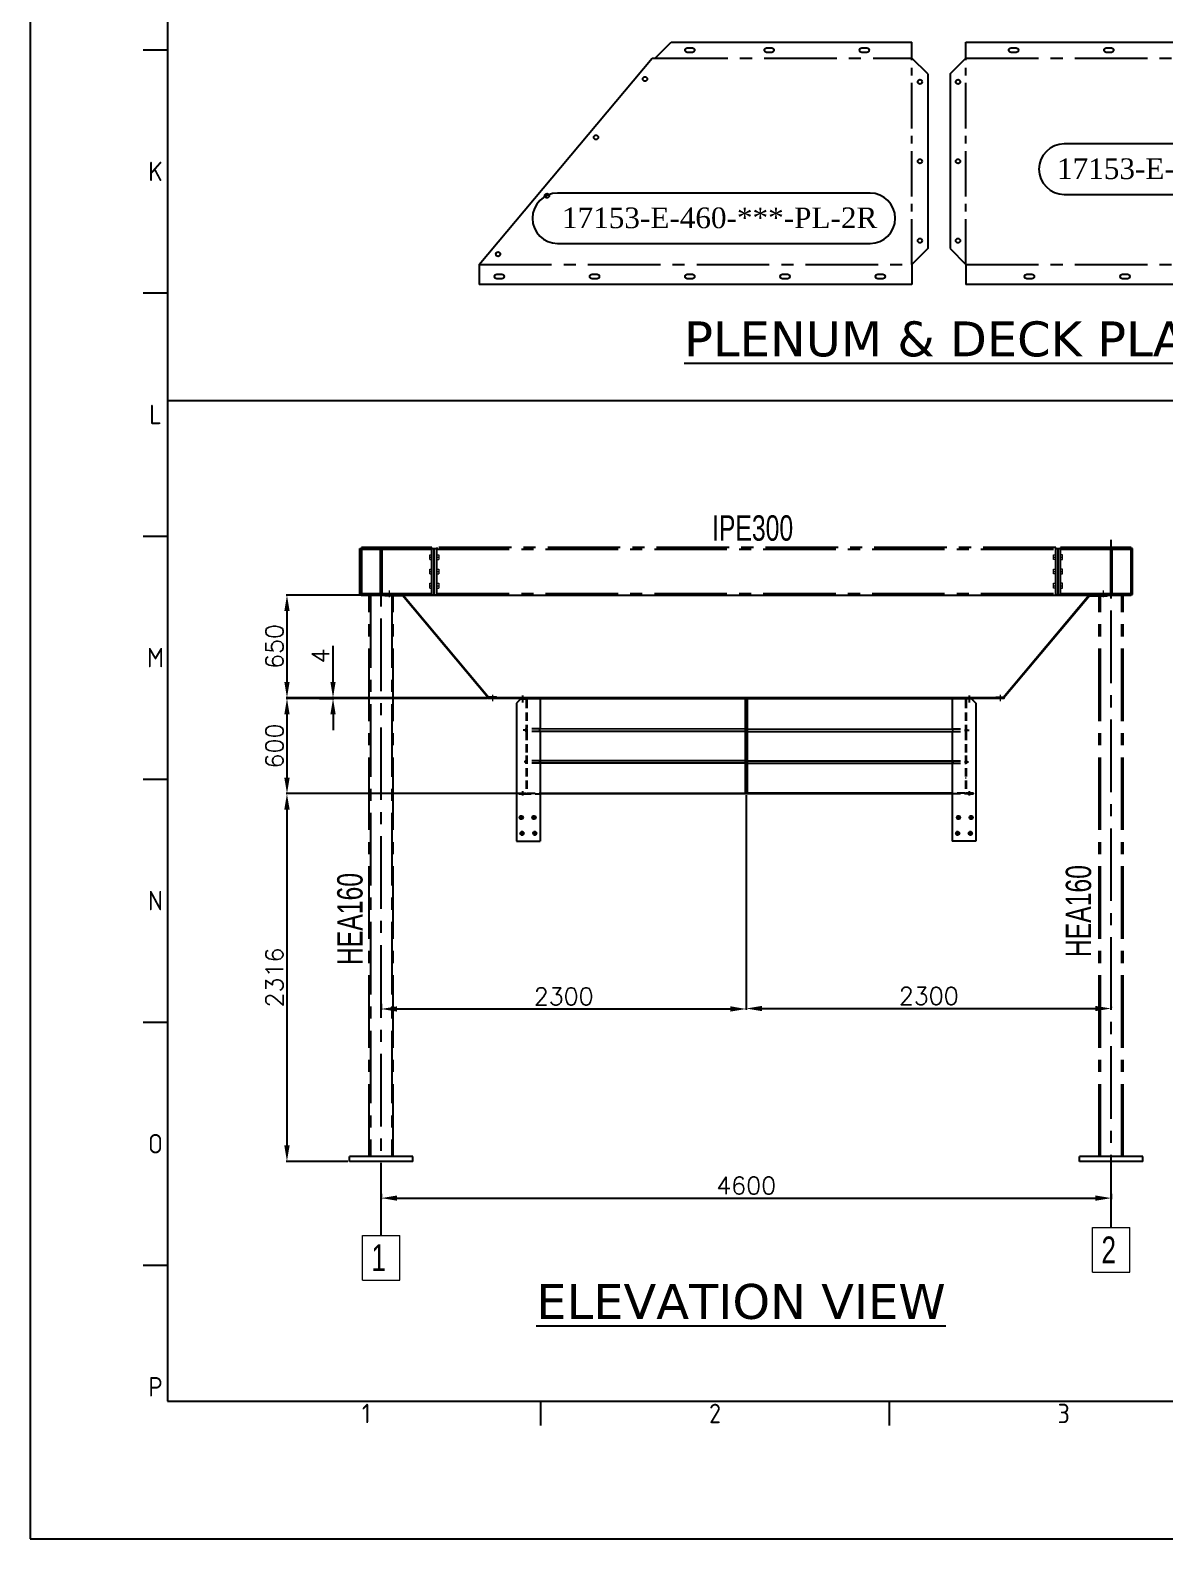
# Model space of a CAD drawing. Header units: inches. Extents: x 212980 to 238967, y -33384 to 2238.
# Drawn here: x 220778 to 224353, y -10625 to -5873 of the extents above; entities that cross this region are included whole.
import ezdxf
from ezdxf.enums import TextEntityAlignment as Align

# ---------------------------------------------------------------- set-up
doc = ezdxf.new("R2010")
doc.units = ezdxf.units.IN
doc.header["$LTSCALE"] = 15
doc.header["$MEASUREMENT"] = 0
for name, pattern in [('CENTER2', [28.575, 19.05, -3.175, 3.175, -3.175]), ('HIDDEN', [0.375, 0.25, -0.125]), ('XKITLINE00', [0])]:
    doc.linetypes.add(name, pattern=pattern)
doc.layers.get('Defpoints').update_dxf_attribs({"lineweight": 0})
for name, color, linetype in [('1', 1, 'Continuous'), ('3-TEXT', 7, 'Continuous'), ('5', 8, 'Continuous'), ('CADRE', 5, 'Continuous'), ('CLOWD', 3, 'Continuous'), ('line', 7, 'Continuous')]:
    doc.layers.add(name, color=color, linetype=linetype)
doc.layers.add('Bolt', color=7, linetype='Continuous', lineweight=0)
doc.layers.add('Part', color=2, linetype='Continuous', lineweight=0)
doc.styles.add('ARIAL_NARROW', font='ARIALN.TTF')
doc.styles.add('ISO Proportional', font='isocp.shx')
doc.styles.add('ROMANS', font='ROMANS.shx')
doc.styles.add('style7', font='times.ttf', dxfattribs={"height": 24})
doc.styles.add('ver', font='verdana.ttf')
doc.dimstyles.new('4', dxfattribs={"dimtxt": 55, "dimasz": 50, "dimexe": 3, "dimexo": 5, "dimgap": 12, "dimtad": 1, "dimdec": 0, "dimdsep": 46, "dimtxsty": 'ROMANS', "dimcen": 2.5, "dimclrd": 6, "dimclre": 6, "dimclrt": 2, "dimadec": 0, "dimazin": 0, "dimtfac": 1, "dimtdec": 0, "dimtmove": 0, "dimatfit": 3, "dimfxl": 1, "dimarcsym": 0})

# ---------------------------------------------------------------- blocks, each defined once
blk = doc.blocks.new('*D10')
at = {"color": 6, "lineweight": -2, "ltscale": 200, "transparency": 16777216}
for p, q in [((223034, -8282.8), (223034, -8958.8)), ((221884, -8939.5), (221884, -8958.8)), ((221934, -8955.8), (222984, -8955.8))]:
    blk.add_line(p, q, dxfattribs=at)
at = {"color": 6, "ltscale": 200, "transparency": 16777216}
for points in [[(221934, -8947.4), (221934, -8964.1), (221884, -8955.8)], [(222984, -8947.4), (222984, -8964.1), (223034, -8955.8)]]:
    blk.add_solid(points, dxfattribs=at)
at = {"layer": 'Defpoints', "color": 0, "ltscale": 200, "transparency": 16777216}
for p in [(223034, -8277.8), (221884, -8934.5), (223034, -8955.8)]:
    blk.add_point(p, dxfattribs=at)
at = {"color": 2, "ltscale": 200, "transparency": 16777216, "insert": (222459, -8916.3), "char_height": 55, "attachment_point": 5, "style": 'ROMANS'}
blk.add_mtext('2300', dxfattribs=at)
blk = doc.blocks.new('*D11')
at = {"color": 6, "lineweight": -2, "ltscale": 200, "transparency": 16777216}
for p, q in [((223034, -8282.8), (223034, -8957.4)), ((223084, -8954.4), (224134, -8954.4)), ((224184, -8949.4), (224184, -8951.4))]:
    blk.add_line(p, q, dxfattribs=at)
at = {"color": 6, "ltscale": 200, "transparency": 16777216}
for points in [[(223084, -8946.1), (223084, -8962.7), (223034, -8954.4)], [(224134, -8946.1), (224134, -8962.7), (224184, -8954.4)]]:
    blk.add_solid(points, dxfattribs=at)
at = {"layer": 'Defpoints', "color": 0, "ltscale": 200, "transparency": 16777216}
for p in [(223034, -8277.8), (224184, -8954.4), (224184, -8954.4)]:
    blk.add_point(p, dxfattribs=at)
at = {"color": 2, "ltscale": 200, "transparency": 16777216, "insert": (223609, -8914.9), "char_height": 55, "attachment_point": 5, "style": 'ROMANS'}
blk.add_mtext('2300', dxfattribs=at)
blk = doc.blocks.new('*D12')
at = {"color": 6, "lineweight": -2, "ltscale": 200, "transparency": 16777216}
for p, q in [((221884, -9537.9), (221884, -9554.5)), ((224184, -9537.9), (224184, -9554.5)), ((221934, -9551.5), (224134, -9551.5))]:
    blk.add_line(p, q, dxfattribs=at)
at = {"color": 6, "ltscale": 200, "transparency": 16777216}
for points in [[(221934, -9543.2), (221934, -9559.8), (221884, -9551.5)], [(224134, -9543.2), (224134, -9559.8), (224184, -9551.5)]]:
    blk.add_solid(points, dxfattribs=at)
at = {"layer": 'Defpoints', "color": 0, "ltscale": 200, "transparency": 16777216}
for p in [(221884, -9532.9), (224184, -9532.9), (224184, -9551.5)]:
    blk.add_point(p, dxfattribs=at)
at = {"color": 2, "ltscale": 200, "transparency": 16777216, "insert": (223034, -9512), "char_height": 55, "attachment_point": 5, "style": 'ROMANS'}
blk.add_mtext('4600', dxfattribs=at)
blk = doc.blocks.new('*D13')
at = {"color": 6, "lineweight": -2, "ltscale": 200, "transparency": 16777216}
for p, q in [((221912.5, -7652.7), (221584.3, -7652.7)), ((221587.3, -7702.7), (221587.3, -7925.7)), ((222216.9, -7975.7), (221584.3, -7975.7))]:
    blk.add_line(p, q, dxfattribs=at)
at = {"color": 6, "ltscale": 200, "transparency": 16777216}
for points in [[(221578.9, -7702.7), (221595.6, -7702.7), (221587.3, -7652.7)], [(221578.9, -7925.7), (221595.6, -7925.7), (221587.3, -7975.7)]]:
    blk.add_solid(points, dxfattribs=at)
at = {"layer": 'Defpoints', "color": 0, "ltscale": 200, "transparency": 16777216}
for p in [(221917.5, -7652.7), (221587.3, -7975.7), (222221.9, -7975.7)]:
    blk.add_point(p, dxfattribs=at)
at = {"color": 2, "ltscale": 200, "transparency": 16777216, "insert": (221547.8, -7814.2), "char_height": 55, "attachment_point": 5, "rotation": 90, "style": 'ROMANS'}
blk.add_mtext('650', dxfattribs=at)
blk = doc.blocks.new('*D14')
at = {"color": 6, "lineweight": -2, "ltscale": 200, "transparency": 16777216}
for p, q in [((222219, -7977.7), (221584.3, -7977.7)), ((221587.3, -8027.7), (221587.3, -8227.7)), ((222321.7, -8277.7), (221584.3, -8277.7))]:
    blk.add_line(p, q, dxfattribs=at)
at = {"color": 6, "ltscale": 200, "transparency": 16777216}
for points in [[(221578.9, -8027.7), (221595.6, -8027.7), (221587.3, -7977.7)], [(221578.9, -8227.7), (221595.6, -8227.7), (221587.3, -8277.7)]]:
    blk.add_solid(points, dxfattribs=at)
at = {"layer": 'Defpoints', "color": 0, "ltscale": 200, "transparency": 16777216}
for p in [(222224, -7977.7), (221587.3, -8277.7), (222326.7, -8277.7)]:
    blk.add_point(p, dxfattribs=at)
at = {"color": 2, "ltscale": 200, "transparency": 16777216, "insert": (221547.8, -8127.7), "char_height": 55, "attachment_point": 5, "rotation": 90, "style": 'ROMANS'}
blk.add_mtext('600', dxfattribs=at)
blk = doc.blocks.new('*D15')
at = {"color": 6, "lineweight": -2, "ltscale": 200, "transparency": 16777216}
for p, q in [((222319.2, -8277.7), (221584.2, -8277.7)), ((221587.2, -8327.7), (221587.2, -9385.7)), ((221779, -9435.7), (221584.2, -9435.7))]:
    blk.add_line(p, q, dxfattribs=at)
at = {"color": 6, "ltscale": 200, "transparency": 16777216}
for points in [[(221578.9, -8327.7), (221595.6, -8327.7), (221587.2, -8277.7)], [(221578.9, -9385.7), (221595.6, -9385.7), (221587.2, -9435.7)]]:
    blk.add_solid(points, dxfattribs=at)
at = {"layer": 'Defpoints', "color": 0, "ltscale": 200, "transparency": 16777216}
for p in [(222324.2, -8277.7), (221587.2, -9435.7), (221784, -9435.7)]:
    blk.add_point(p, dxfattribs=at)
at = {"color": 2, "ltscale": 200, "transparency": 16777216, "insert": (221547.7, -8856.7), "char_height": 55, "attachment_point": 5, "rotation": 90, "style": 'ROMANS'}
blk.add_mtext('2316', dxfattribs=at)
blk = doc.blocks.new('KADR')
at = {"layer": 'CADRE', "color": 2}
for p, q in [((220598.3, -1694.7), (220695.6, -1694.7)), ((220598.3, -2667.1), (220695.6, -2667.1)), ((220598.3, -3639.5), (220695.6, -3639.5)), ((220598.3, -4611.9), (220695.6, -4611.9)), ((220598.3, -5584.2), (220695.6, -5584.2)), ((220598.3, -6556.6), (220695.6, -6556.6)), ((222188.2, -7198.2), (222188.2, -7100.9)), ((223583.6, -7198.2), (223583.6, -7100.9))]:
    blk.add_line(p, q, dxfattribs=at)
at = {"layer": 'CADRE', "color": 1}
blk.add_lwpolyline([(220145.5, -7651), (243248.6, -7651), (243248.6, 8686.2), (220145.5, 8686.2)], close=True, dxfattribs=at)
at = {"layer": 'CADRE'}
blk.add_lwpolyline([(220695.6, -7100.9), (242698.5, -7100.9), (242698.5, 8136.1), (220695.6, 8136.1)], close=True, dxfattribs=at)
at = {"layer": 'CADRE', "color": 2, "style": 'ISO Proportional'}
for s, p in [('K', (220647, -2180.9)), ('L', (220647, -3153.3)), ('M', (220647, -4125.7)), ('N', (220647, -5098)), ('O', (220647, -6070.4)), ('P', (220647, -7042.8)), ('1', (221490.5, -7149.5)), ('2', (222885.9, -7149.5)), ('3', (224281.2, -7149.5))]:
    blk.add_text(s, height=77.8, dxfattribs=at).set_placement(p, align=Align.MIDDLE)
blk = doc.blocks.new('*D119')
at = {"color": 6, "lineweight": -2, "ltscale": 200, "transparency": 16777216}
for p, q in [((221732.3, -7925.7), (221732.3, -7812.4)), ((221689.5, -7977.7), (221735.3, -7977.7)), ((221690.1, -7975.7), (221735.3, -7975.7)), ((221732.3, -7977.7), (221732.3, -7975.7)), ((221732.3, -8027.7), (221732.3, -8077.7))]:
    blk.add_line(p, q, dxfattribs=at)
at = {"color": 6, "ltscale": 200, "transparency": 16777216}
for points in [[(221724, -7925.7), (221740.6, -7925.7), (221732.3, -7975.7)], [(221724, -8027.7), (221740.6, -8027.7), (221732.3, -7977.7)]]:
    blk.add_solid(points, dxfattribs=at)
at = {"layer": 'Defpoints', "color": 0, "ltscale": 200, "transparency": 16777216}
for p in [(221684.5, -7977.7), (221685.1, -7975.7), (221732.3, -7975.7)]:
    blk.add_point(p, dxfattribs=at)
at = {"color": 2, "ltscale": 200, "transparency": 16777216, "insert": (221692.8, -7844.1), "char_height": 55, "attachment_point": 5, "rotation": 90, "style": 'ROMANS'}
blk.add_mtext('4', dxfattribs=at)

msp = doc.modelspace()

# ---------------------------------------------------------------- linework, layer by layer
at = {"color": 7, "ltscale": 200}
for p, q in [((222747.68, -5961.01), (222797.68, -5911.01)), ((223556.18, -5961.01), (223556.18, -5911.01)), ((223726.18, -5961.01), (223726.18, -5911.01)), ((223556.18, -6611.01), (223556.18, -6674.01)), ((223726.18, -6611.01), (223726.18, -6674.01)), ((221211.32, -7039.91), (227846.68, -7039.91))]:
    msp.add_line(p, q, dxfattribs=at)
for p, q in [((222797.68, -5911.01), (223556.18, -5911.01)), ((223726.18, -5911.01), (225326.18, -5911.01)), ((222192.27, -6611.01), (222737.68, -5961.01)), ((222737.68, -5961.01), (222747.68, -5961.01)), ((223606.18, -6011.01), (223556.18, -5961.01)), ((223676.18, -6011.01), (223726.18, -5961.01)), ((223606.18, -6011.01), (223606.18, -6561.01)), ((223676.18, -6011.01), (223676.18, -6561.01)), ((223606.18, -6561.01), (223556.18, -6611.01)), ((223676.18, -6561.01), (223726.18, -6611.01)), ((222192.27, -6611.01), (222192.27, -6674.01)), ((223556.18, -6674.01), (222192.27, -6674.01)), ((225326.18, -6674.01), (223726.18, -6674.01)), ((221950.85, -7652.73), (222221.88, -7975.73)), ((221953.46, -7652.73), (222224.49, -7975.73)), ((224114.46, -7652.73), (223843.43, -7975.73)), ((224117.07, -7652.73), (223846.04, -7975.73)), ((222325.33, -7977.73), (222310.33, -7992.73)), ((222385.33, -7980.73), (222382.33, -7977.73)), ((223031.13, -7979.37), (222383.92, -7979.32)), ((223684.09, -7979.23), (223036.79, -7979.37)), ((223682.59, -7980.73), (223685.59, -7977.73)), ((223742.59, -7977.73), (223757.59, -7992.73)), ((223846.04, -7975.73), (223844.51, -7974.44)), ((223031.13, -8074.07), (222384.87, -8074.02)), ((223036.79, -8074.07), (223683, -8073.93)), ((223725.61, -8074.03), (223727.21, -8074.03)), ((223031.13, -8081.46), (222384.98, -8081.41)), ((223036.79, -8081.46), (223682.94, -8081.43)), ((223725.61, -8081.43), (223727.21, -8081.43)), ((223031.13, -8174.07), (222384.87, -8174.02)), ((223031.13, -8181.46), (222384.98, -8181.41)), ((223036.79, -8174.07), (223683, -8173.93)), ((223036.79, -8181.46), (223682.94, -8181.43)), ((223725.61, -8174.03), (223727.21, -8174.03)), ((223725.61, -8181.43), (223727.21, -8181.43)), ((222385.33, -8277.63), (222385.33, -8427.63)), ((223682.59, -8277.63), (223682.59, -8427.63)), ((222310.33, -8427.63), (222385.33, -8427.63)), ((223757.59, -8427.63), (223682.59, -8427.63))]:
    msp.add_line(p, q)
at = {"color": 3, "linetype": 'CENTER2', "ltscale": 0.8}
for p, q in [((222747.68, -5961.01), (223556.18, -5961.01)), ((223726.18, -5961.01), (225326.18, -5961.01)), ((222192.27, -6611.01), (223556.18, -6611.01)), ((223726.18, -6611.01), (225326.18, -6611.01)), ((221816.96, -7650.23), (221816.96, -7505.23)), ((221816.96, -7505.23), (221821.96, -7505.23)), ((222043.96, -7502.73), (221821.96, -7502.73)), ((221821.96, -7502.73), (221821.96, -7652.73)), ((221846.46, -7508.08), (221846.46, -7502.73)), ((221846.46, -7502.73), (221921.46, -7502.73)), ((221883.96, -9669.02), (221883.96, -7502.73)), ((221921.46, -7502.73), (221921.46, -7508.08)), ((222043.96, -7505.23), (222043.96, -7502.73)), ((222043.96, -7650.23), (222043.96, -7505.23)), ((222043.96, -7505.23), (222051.46, -7505.23)), ((222051.46, -7650.23), (222051.46, -7505.23)), ((222051.46, -7650.23), (222051.46, -7505.23)), ((222051.46, -7505.23), (222058.96, -7505.23)), ((224008.96, -7502.73), (222058.96, -7502.73)), ((222058.96, -7502.73), (222058.96, -7505.23)), ((222058.96, -7650.23), (222058.96, -7505.23)), ((224008.96, -7505.23), (224008.96, -7502.73)), ((224008.96, -7650.23), (224008.96, -7505.23)), ((224008.96, -7505.23), (224016.46, -7505.23)), ((224016.46, -7650.23), (224016.46, -7505.23)), ((224016.46, -7505.23), (224023.96, -7505.23)), ((224016.46, -7650.23), (224016.46, -7505.23)), ((224246.46, -7502.73), (224023.96, -7502.73)), ((224023.96, -7502.73), (224023.96, -7505.23)), ((224023.96, -7650.23), (224023.96, -7505.23)), ((224146.46, -7508.08), (224146.46, -7502.73)), ((224146.46, -7502.73), (224221.46, -7502.73)), ((224183.96, -9644.28), (224183.96, -7477.99)), ((224221.46, -7502.73), (224221.46, -7508.08)), ((224245.96, -7502.73), (224245.96, -7652.73)), ((224250.96, -7505.23), (224245.96, -7505.23)), ((224250.96, -7650.23), (224250.96, -7505.23)), ((221821.96, -7508.08), (222043.96, -7508.08)), ((221882.19, -7508.08), (221846.46, -7508.08)), ((221882.19, -7647.38), (221882.19, -7508.08)), ((221921.46, -7508.08), (221885.74, -7508.08)), ((221885.74, -7508.08), (221885.74, -7647.38)), ((222058.96, -7508.08), (224008.96, -7508.08)), ((224023.96, -7508.08), (224250.96, -7508.08)), ((224182.19, -7508.08), (224146.46, -7508.08)), ((224182.19, -7647.38), (224182.19, -7508.08)), ((224221.46, -7508.08), (224185.74, -7508.08)), ((224185.74, -7508.08), (224185.74, -7647.38)), ((221821.96, -7647.38), (222043.96, -7647.38)), ((221846.46, -7652.73), (221846.46, -7647.38)), ((221846.46, -7647.38), (221882.19, -7647.38)), ((221885.74, -7647.38), (221921.46, -7647.38)), ((221921.46, -7647.38), (221921.46, -7652.73)), ((222058.96, -7647.38), (224008.96, -7647.38)), ((224023.96, -7647.38), (224250.96, -7647.38)), ((224146.46, -7652.73), (224146.46, -7647.38)), ((224146.46, -7647.38), (224182.19, -7647.38)), ((224185.74, -7647.38), (224221.46, -7647.38)), ((224221.46, -7647.38), (224221.46, -7652.73)), ((221821.96, -7650.23), (221816.96, -7650.23)), ((221821.46, -7652.73), (221825.96, -7652.73)), ((221825.96, -7652.73), (221917.46, -7652.73)), ((221845.96, -9420.73), (221845.96, -7652.73)), ((221921.46, -7652.73), (221846.46, -7652.73)), ((221850.46, -7652.73), (221850.46, -9420.73)), ((221917.46, -7652.73), (221917.46, -9420.73)), ((221921.96, -9420.73), (221921.96, -7652.73)), ((224008.96, -7652.73), (224008.96, -7650.23)), ((224008.96, -7650.23), (224016.46, -7650.23)), ((224016.46, -7650.23), (224023.96, -7650.23)), ((224023.96, -7652.73), (224023.96, -7650.23)), ((224145.96, -9420.73), (224145.96, -7652.73)), ((224221.46, -7652.73), (224146.46, -7652.73)), ((224150.46, -9420.73), (224150.46, -7652.73)), ((224150.46, -7652.73), (224241.96, -7652.73)), ((224217.46, -9420.73), (224217.46, -7652.73)), ((224221.96, -9420.73), (224221.96, -7652.73)), ((224241.96, -7652.73), (224246.46, -7652.73)), ((224245.96, -7650.23), (224250.96, -7650.23)), ((221983.96, -9420.73), (221783.96, -9420.73)), ((221783.96, -9435.73), (221783.96, -9420.73)), ((221983.96, -9435.73), (221783.96, -9435.73)), ((221983.96, -9435.73), (221983.96, -9420.73)), ((224283.96, -9420.73), (224083.96, -9420.73)), ((224083.96, -9435.73), (224083.96, -9420.73)), ((224283.96, -9435.73), (224083.96, -9435.73)), ((224283.96, -9435.73), (224283.96, -9420.73))]:
    msp.add_line(p, q, dxfattribs=at)
at = {"color": 3, "linetype": 'CENTER2', "ltscale": 0.5}
for p, q in [((223556.18, -6611.01), (223556.18, -5961.01)), ((223726.18, -6611.01), (223726.18, -5961.01))]:
    msp.add_line(p, q, dxfattribs=at)
at = {"color": 42, "linetype": 'HIDDEN', "ltscale": 7}
for p, q in [((222317.7, -7977.73), (222317.7, -7979.33)), ((222317.7, -7979.33), (222338.1, -7979.33)), ((222325.33, -7977.73), (222382.33, -7977.73)), ((222341.1, -7982.33), (222341.1, -8072.53)), ((222383.92, -7979.32), (222341.58, -7979.31)), ((222342.7, -7982.33), (222342.7, -8072.53)), ((223729.8, -7979.33), (223684.09, -7979.23)), ((223725.2, -7982.33), (223725.2, -8072.53)), ((223725.2, -7982.33), (223725.2, -8072.53)), ((223750.2, -7979.33), (223726.32, -7979.33)), ((223726.8, -7982.33), (223726.8, -8072.53)), ((223726.8, -7982.33), (223726.8, -8072.53)), ((223750.2, -7979.33), (223729.8, -7979.33)), ((223750.2, -7979.33), (223729.8, -7979.33)), ((223750.2, -7977.73), (223750.2, -7979.33)), ((223750.2, -7977.73), (223750.2, -7979.33)), ((222384.87, -8074.02), (222340.7, -8074.03)), ((223683, -8073.93), (223727.21, -8074.03)), ((222384.98, -8081.41), (222340.7, -8081.43)), ((222341.1, -8082.93), (222341.1, -8172.53)), ((222342.7, -8082.93), (222342.7, -8172.53)), ((223682.94, -8081.43), (223727.21, -8081.43)), ((223725.2, -8082.93), (223725.2, -8172.53)), ((223725.2, -8082.93), (223725.2, -8172.53)), ((223726.8, -8082.93), (223726.8, -8172.53)), ((223726.8, -8082.93), (223726.8, -8172.53)), ((222341.1, -8157.93), (222341.1, -8276.13)), ((222342.7, -8157.93), (222342.7, -8276.13)), ((223725.2, -8157.93), (223725.2, -8276.07)), ((223725.2, -8157.93), (223725.2, -8276.07)), ((223726.8, -8157.93), (223726.8, -8276.13)), ((222384.87, -8174.02), (222340.7, -8174.03)), ((222384.98, -8181.41), (222340.7, -8181.43)), ((223682.94, -8181.43), (223727.21, -8181.43)), ((223683, -8173.93), (223727.21, -8174.03)), ((223725.2, -8227.73), (223726.8, -8227.73)), ((222317.7, -8276.13), (222335.71, -8276.13)), ((222317.7, -8277.73), (222317.7, -8276.13)), ((222317.7, -8276.13), (222341.1, -8276.13)), ((222317.7, -8277.73), (222317.7, -8276.13)), ((222335.71, -8277.73), (222317.7, -8277.73)), ((222317.7, -8277.73), (222342.7, -8277.73)), ((222330.2, -8277.73), (222385.45, -8277.73)), ((222342.7, -8276.11), (222385.33, -8276.12)), ((222342.7, -8276.13), (222343.63, -8276.13)), ((223725.2, -8276.03), (223682.59, -8276.03)), ((223682.59, -8277.63), (223725.2, -8277.63)), ((223725.2, -8277.73), (223725.2, -8276.13)), ((223725.2, -8277.73), (223725.2, -8276.13)), ((223750.2, -8277.73), (223725.2, -8277.73)), ((223750.2, -8277.73), (223725.2, -8277.73)), ((223750.2, -8276.13), (223726.8, -8276.13)), ((223750.2, -8276.13), (223732.2, -8276.13)), ((223732.2, -8277.73), (223750.2, -8277.73)), ((223732.2, -8277.73), (223750.2, -8277.73)), ((223750.2, -8276.13), (223737.7, -8276.13)), ((223750.2, -8276.13), (223737.7, -8276.13)), ((223750.2, -8277.73), (223750.2, -8276.13)), ((223750.2, -8277.73), (223750.2, -8276.13)), ((223750.2, -8277.73), (223750.2, -8276.13)), ((223750.2, -8277.73), (223750.2, -8276.13))]:
    msp.add_line(p, q, dxfattribs=at)
at = {"color": 3, "linetype": 'CENTER2', "ltscale": 7}
for p, q in [((222330.2, -7990.25), (222330.2, -7968.47)), ((223737.71, -7990.25), (223737.71, -7968.47)), ((223737.71, -7990.25), (223737.71, -7968.47)), ((222346.48, -8077.73), (222331.36, -8077.73)), ((223721.43, -8077.73), (223736.55, -8077.73)), ((223721.43, -8077.73), (223736.55, -8077.73)), ((222346.48, -8177.73), (222334.1, -8177.73)), ((223721.43, -8177.73), (223733.81, -8177.73)), ((223721.43, -8177.73), (223733.81, -8177.73))]:
    msp.add_line(p, q, dxfattribs=at)
at = {"color": 3, "linetype": 'CENTER2', "ltscale": 8}
for p, q in [((222330.2, -8283.36), (222330.2, -8270.07)), ((223737.7, -8283.36), (223737.7, -8270.07)), ((223737.7, -8283.36), (223737.7, -8270.07)), ((222332.83, -8352.63), (222317.83, -8352.63)), ((222325.33, -8360.13), (222325.33, -8345.13)), ((222372.83, -8352.63), (222357.83, -8352.63)), ((222365.33, -8360.13), (222365.33, -8345.13)), ((223695.09, -8352.63), (223710.09, -8352.63)), ((223702.59, -8360.13), (223702.59, -8345.13)), ((223735.09, -8352.63), (223750.09, -8352.63)), ((223742.59, -8360.13), (223742.59, -8345.13)), ((222335.33, -8402.63), (222320.33, -8402.63)), ((222327.83, -8410.13), (222327.83, -8395.13)), ((222375.33, -8402.63), (222360.33, -8402.63)), ((222367.83, -8410.13), (222367.83, -8395.13)), ((223692.59, -8402.63), (223707.59, -8402.63)), ((223700.09, -8410.13), (223700.09, -8395.13)), ((223732.59, -8402.63), (223747.59, -8402.63)), ((223740.09, -8410.13), (223740.09, -8395.13))]:
    msp.add_line(p, q, dxfattribs=at)
for points in [[(222848.27, -5943.01, -1), (222848.27, -5929.01), (222864.27, -5929.01, -1), (222864.27, -5943.01)], [(223098.27, -5943.01, -1), (223098.27, -5929.01), (223114.27, -5929.01, -1), (223114.27, -5943.01)], [(223398.27, -5943.01, -1), (223398.27, -5929.01), (223414.27, -5929.01, -1), (223414.27, -5943.01)], [(223868.27, -5943.01, -1), (223868.27, -5929.01), (223884.27, -5929.01, -1), (223884.27, -5943.01)], [(224168.27, -5943.01, -1), (224168.27, -5929.01), (224184.27, -5929.01, -1), (224184.27, -5943.01)], [(222248.27, -6656.01, -1), (222248.27, -6642.01), (222264.27, -6642.01, -1), (222264.27, -6656.01)], [(222548.27, -6656.01, -1), (222548.27, -6642.01), (222564.27, -6642.01, -1), (222564.27, -6656.01)], [(222848.27, -6656.01, -1), (222848.27, -6642.01), (222864.27, -6642.01, -1), (222864.27, -6656.01)], [(223148.27, -6656.01, -1), (223148.27, -6642.01), (223164.27, -6642.01, -1), (223164.27, -6656.01)], [(223448.27, -6656.01, -1), (223448.27, -6642.01), (223464.27, -6642.01, -1), (223464.27, -6656.01)], [(223918.18, -6656.01, -1), (223918.18, -6642.01), (223934.18, -6642.01, -1), (223934.18, -6656.01)], [(224219.18, -6656.01, -1), (224219.18, -6642.01), (224235.18, -6642.01, -1), (224235.18, -6656.01)]]:
    msp.add_lwpolyline(points, format="xyb", close=True)
for points in [[(221896.46, -7652.73), (221953.46, -7652.73), (221953.46, -7654.73), (221896.46, -7654.73)], [(222221.88, -7975.73), (221950.85, -7652.73), (224117.07, -7652.73), (223846.04, -7975.73)], [(224171.46, -7652.73), (224114.46, -7652.73), (224114.46, -7654.73), (224171.46, -7654.73)], [(222221.88, -7975.73), (222246.88, -7975.73), (222246.88, -7973.73), (222221.88, -7973.73)], [(222221.96, -7975.73), (223845.96, -7975.73), (223845.96, -7977.73), (222221.96, -7977.73)], [(223846.04, -7975.73), (223821.04, -7975.73), (223821.04, -7973.73), (223846.04, -7973.73)]]:
    msp.add_lwpolyline(points, close=True)
at = {"color": 7, "ltscale": 200}
for centre in [(222715.05, -6026.87), (223581.18, -6036.01), (223701.18, -6036.01), (222560.78, -6210.73), (223581.18, -6286.01), (223701.18, -6286.01), (222406.51, -6394.58), (223581.18, -6536.01), (223701.18, -6536.01), (222252.24, -6578.43)]:
    msp.add_circle(centre, 7, dxfattribs=at)
for centre in [(222325.33, -8352.63), (222365.33, -8352.63), (223702.59, -8352.63), (223742.59, -8352.63), (222327.83, -8402.63), (222367.83, -8402.63), (223700.09, -8402.63), (223740.09, -8402.63)]:
    msp.add_circle(centre, 5.5)
at = {"color": 42, "linetype": 'HIDDEN', "ltscale": 7}
for centre, radius, start, end in [((222338.1, -7982.33), 4.6, 0, 90), ((222338.1, -7982.33), 3, 0, 90), ((223729.8, -7982.33), 4.6, 90, 180), ((223729.8, -7982.33), 4.6, 90, 180), ((223729.8, -7982.33), 3, 90, 180), ((223729.8, -7982.33), 3, 90, 180), ((222341.1, -8077.73), 3, 120, 240), ((222338.1, -8072.53), 3, 300, 0), ((222342.7, -8077.73), 3, 120, 240), ((222339.7, -8072.53), 3, 300, 0), ((223728.2, -8072.53), 3, 180, 240), ((223728.2, -8072.53), 3, 180, 240), ((223725.2, -8077.73), 3, 300, 60), ((223725.2, -8077.73), 3, 300, 60), ((223729.8, -8072.53), 3, 180, 240), ((223729.8, -8072.53), 3, 180, 240), ((223726.8, -8077.73), 3, 300, 60), ((223726.8, -8077.73), 3, 300, 60), ((222338.1, -8082.93), 3, 0, 60), ((222339.7, -8082.93), 3, 0, 60), ((223728.2, -8082.93), 3, 120, 180), ((223728.2, -8082.93), 3, 120, 180), ((223729.8, -8082.93), 3, 120, 180), ((223729.8, -8082.93), 3, 120, 180), ((222341.1, -8177.73), 3, 120, 240), ((222338.1, -8172.53), 3, 300, 0), ((222338.1, -8182.93), 3, 0, 60), ((222342.7, -8177.73), 3, 120, 240), ((222339.7, -8172.53), 3, 300, 0), ((222339.7, -8182.93), 3, 0, 60), ((223728.2, -8172.53), 3, 180, 240), ((223728.2, -8172.53), 3, 180, 240), ((223728.2, -8182.93), 3, 120, 180), ((223728.2, -8182.93), 3, 120, 180), ((223725.2, -8177.73), 3, 300, 60), ((223725.2, -8177.73), 3, 300, 60), ((223729.8, -8172.53), 3, 180, 240), ((223729.8, -8172.53), 3, 180, 240), ((223729.8, -8182.93), 3, 120, 180), ((223729.8, -8182.93), 3, 120, 180), ((223726.8, -8177.73), 3, 300, 60), ((223726.8, -8177.73), 3, 300, 60)]:
    msp.add_arc(centre, radius, start, end, dxfattribs=at)
at = {"layer": '1', "color": 0}
for p, q in [((223031.13, -7977.77), (223031.13, -8277.77)), ((223033.96, -7977.77), (223033.96, -8277.77)), ((223036.79, -7977.77), (223036.79, -8277.77)), ((222385.33, -8276.12), (223031.13, -8276.17))]:
    msp.add_line(p, q, dxfattribs=at)
at = {"layer": '5', "color": 6}
for points in [[(224035.64, -6390.29), (224996.05, -6390.29, 1), (224996.05, -6231.57), (224035.64, -6231.57, 1)], [(222439.69, -6545.03), (223424.1, -6545.03, 1), (223424.1, -6386.31), (222439.69, -6386.31, 1)]]:
    msp.add_lwpolyline(points, format="xyb", close=True, dxfattribs=at)
at = {"layer": 'Bolt', "linetype": 'XKITLINE00', "lineweight": 0}
for p, q in [((222037.36, -7540.23), (222037.36, -7525.23)), ((222037.36, -7525.23), (222043.96, -7525.23)), ((222037.36, -7532.73), (222043.96, -7532.73)), ((222037.36, -7540.23), (222043.96, -7540.23)), ((222058.96, -7525.23), (222065.56, -7525.23)), ((222058.96, -7532.73), (222065.56, -7532.73)), ((222058.96, -7540.23), (222065.56, -7540.23)), ((222065.56, -7525.23), (222065.56, -7540.23)), ((224002.36, -7525.23), (224008.96, -7525.23)), ((224002.36, -7540.23), (224002.36, -7525.23)), ((224002.36, -7532.73), (224008.96, -7532.73)), ((224008.96, -7540.23), (224002.36, -7540.23)), ((224030.56, -7525.23), (224023.96, -7525.23)), ((224023.96, -7532.73), (224030.56, -7532.73)), ((224023.96, -7540.23), (224030.56, -7540.23)), ((224030.56, -7540.23), (224030.56, -7525.23)), ((222037.36, -7585.23), (222037.36, -7570.23)), ((222037.36, -7570.23), (222043.96, -7570.23)), ((222037.36, -7577.73), (222043.96, -7577.73)), ((222037.36, -7585.23), (222043.96, -7585.23)), ((222058.96, -7570.23), (222065.56, -7570.23)), ((222058.96, -7577.73), (222065.56, -7577.73)), ((222058.96, -7585.23), (222065.56, -7585.23)), ((222065.56, -7570.23), (222065.56, -7585.23)), ((224002.36, -7570.23), (224008.96, -7570.23)), ((224002.36, -7585.23), (224002.36, -7570.23)), ((224002.36, -7577.73), (224008.96, -7577.73)), ((224008.96, -7585.23), (224002.36, -7585.23)), ((224030.56, -7570.23), (224023.96, -7570.23)), ((224023.96, -7577.73), (224030.56, -7577.73)), ((224023.96, -7585.23), (224030.56, -7585.23)), ((224030.56, -7585.23), (224030.56, -7570.23)), ((222037.36, -7630.23), (222037.36, -7615.23)), ((222037.36, -7615.23), (222043.96, -7615.23)), ((222037.36, -7622.73), (222043.96, -7622.73)), ((222037.36, -7630.23), (222043.96, -7630.23)), ((222058.96, -7615.23), (222065.56, -7615.23)), ((222058.96, -7622.73), (222065.56, -7622.73)), ((222058.96, -7630.23), (222065.56, -7630.23)), ((222065.56, -7615.23), (222065.56, -7630.23)), ((224002.36, -7615.23), (224008.96, -7615.23)), ((224002.36, -7630.23), (224002.36, -7615.23)), ((224002.36, -7622.73), (224008.96, -7622.73)), ((224008.96, -7630.23), (224002.36, -7630.23)), ((224030.56, -7615.23), (224023.96, -7615.23)), ((224023.96, -7622.73), (224030.56, -7622.73)), ((224023.96, -7630.23), (224030.56, -7630.23)), ((224030.56, -7630.23), (224030.56, -7615.23))]:
    msp.add_line(p, q, dxfattribs=at)
at = {"layer": 'CLOWD', "linetype": 'XKITLINE00', "lineweight": 0}
for p, q in [((224125.06, -9644.28), (224242.86, -9644.28)), ((224125.06, -9784.9), (224125.06, -9644.28)), ((224242.86, -9784.9), (224242.86, -9644.28)), ((221825.06, -9669.02), (221942.86, -9669.02)), ((221825.06, -9809.64), (221825.06, -9669.02)), ((221942.86, -9809.64), (221942.86, -9669.02)), ((224125.06, -9784.9), (224242.86, -9784.9)), ((221825.06, -9809.64), (221942.86, -9809.64))]:
    msp.add_line(p, q, dxfattribs=at)
at = {"layer": 'line'}
for p, q in [((222317.7, -7977.73), (223750.2, -7977.73)), ((222385.33, -7980.73), (222385.33, -8072.43)), ((223682.59, -7980.73), (223682.59, -8072.43)), ((223742.6, -7977.73), (223685.59, -7977.73)), ((222310.33, -7992.73), (222310.33, -8427.63)), ((223757.59, -7992.73), (223757.59, -8427.63)), ((222385.33, -8082.83), (222385.33, -8172.43)), ((223682.59, -8082.83), (223682.59, -8172.43)), ((222385.33, -8157.83), (222385.33, -8277.73)), ((223682.59, -8157.83), (223682.59, -8277.73)), ((222385.33, -8277.73), (223682.59, -8277.63)), ((223682.59, -8276.03), (223036.79, -8276.17))]:
    msp.add_line(p, q, dxfattribs=at)
for centre, start, end in [((222385.33, -8077.63), 120, 240), ((222382.33, -8072.43), 300, 0), ((223685.59, -8072.43), 180, 240), ((223682.59, -8077.63), 300, 60), ((222382.33, -8082.83), 0, 60), ((223685.59, -8082.83), 120, 180), ((222385.33, -8177.63), 120, 240), ((222382.33, -8172.43), 300, 0), ((222382.33, -8182.83), 0, 60), ((223685.59, -8172.43), 180, 240), ((223685.59, -8182.83), 120, 180), ((223682.59, -8177.63), 300, 60)]:
    msp.add_arc(centre, 3, start, end, dxfattribs=at)
at = {"layer": 'Part', "color": 3, "linetype": 'XKITLINE00', "lineweight": 0}
for p, q in [((221908.96, -7637.99), (221908.96, -7658.49)), ((224158.96, -7637.99), (224158.96, -7658.49)), ((222234.38, -7966.34), (222234.38, -7986.84)), ((223833.54, -7966.34), (223833.54, -7986.84))]:
    msp.add_line(p, q, dxfattribs=at)
at = {"layer": 'Part', "linetype": 'XKITLINE00', "lineweight": 0}
for p, q in [((221921.96, -7652.73), (221917.46, -7652.73)), ((221921.96, -7652.73), (222043.96, -7652.73)), ((222043.96, -7652.73), (222043.96, -7650.23)), ((222043.96, -7650.23), (222051.46, -7650.23)), ((222051.46, -7650.23), (222058.96, -7650.23)), ((222058.96, -7652.73), (222058.96, -7650.23)), ((222058.96, -7652.73), (224008.96, -7652.73)), ((224023.96, -7652.73), (224145.96, -7652.73)), ((224145.96, -7652.73), (224150.46, -7652.73))]:
    msp.add_line(p, q, dxfattribs=at)

# ---------------------------------------------------------------- block references
at = {"color": 11, "xscale": 0.7873079009283485, "yscale": 0.7873079009283485, "zscale": 0.7873079009283485}
msp.add_blockref('KADR', (47455.95, -4600.86), dxfattribs=at)

# ---------------------------------------------------------------- texts
at = {"color": 3, "linetype": 'CENTER2', "ltscale": 0.8, "style": 'ARIAL_NARROW', "width": 0.85}
msp.add_text('IPE300', height=80, dxfattribs=at).set_placement((222926.39, -7481.04))
for p in [(221825.44, -8817.5), (224120.63, -8792.66)]:
    msp.add_text('HEA160', height=80, rotation=90.00021, dxfattribs=at).set_placement(p)
at = {"layer": '3-TEXT', "color": 2, "style": 'ver'}
for s, p in [('%%uPLENUM & DECK PLATE - DEVELOPMENT VIEW', (222838.37, -6900.37, 13429.97)), ('%%uELEVATION VIEW', (222372.69, -9931.78))]:
    msp.add_text(s, height=110, dxfattribs=at).set_placement(p)
at = {"layer": '5', "color": 2, "style": 'style7'}
for s, p in [('17153-E-460-***-PL-2M', (224520.64, -6309.44)), ('17153-E-460-***-PL-2R', (222950.19, -6464.17))]:
    msp.add_text(s, height=65.0496, dxfattribs=at).set_placement(p, align=Align.MIDDLE_CENTER)
at = {"layer": 'CLOWD', "style": 'ARIAL_NARROW', "width": 0.85}
for s, p in [('2', (224153.19, -9756.78)), ('1', (221853.19, -9781.52))]:
    msp.add_text(s, height=84.38, dxfattribs=at).set_placement(p)

# ---------------------------------------------------------------- dimensions: what is measured, and where the dimension line sits
at = {"color": 11, "ltscale": 200}
dim = msp.add_linear_dim(base=(221587.28, -7975.73), p1=(221917.46, -7652.73), p2=(222221.88, -7975.73), angle=90, text='650', dimstyle='4', override={"dimlfac": 2}, dxfattribs=at)
dim.commit()
dim.dimension.update_dxf_attribs({"geometry": '*D13', "text_midpoint": (221547.78, -7814.23)})
for base, p1, p2, picture, middle in [((221732.3, -7975.73), (221684.54, -7977.73), (221685.11, -7975.73), '*D119', (221692.8, -7844.09)), ((221587.28, -8277.73), (222224.03, -7977.73), (222326.71, -8277.73), '*D14', (221547.78, -8127.73)), ((221587.24, -9435.73), (222324.21, -8277.73), (221783.96, -9435.73), '*D15', (221547.74, -8856.73))]:
    dim = msp.add_linear_dim(base=base, p1=p1, p2=p2, angle=90, dimstyle='4', override={"dimlfac": 2}, dxfattribs=at)
    dim.commit()
    dim.dimension.update_dxf_attribs({"geometry": picture, "text_midpoint": middle})
for base, p1, p2, picture, middle in [((223033.96, -8955.77), (221883.96, -8934.45), (223033.96, -8277.77), '*D10', (222458.96, -8916.27)), ((224183.96, -8954.4), (223033.96, -8277.77), (224183.96, -8954.4), '*D11', (223608.96, -8914.9)), ((224183.96, -9551.51), (221883.96, -9532.94), (224183.96, -9532.94), '*D12', (223033.96, -9512.01))]:
    dim = msp.add_linear_dim(base=base, p1=p1, p2=p2, dimstyle='4', override={"dimlfac": 2}, dxfattribs=at)
    dim.commit()
    dim.dimension.update_dxf_attribs({"geometry": picture, "text_midpoint": middle})

doc.saveas('drawing.dxf')
